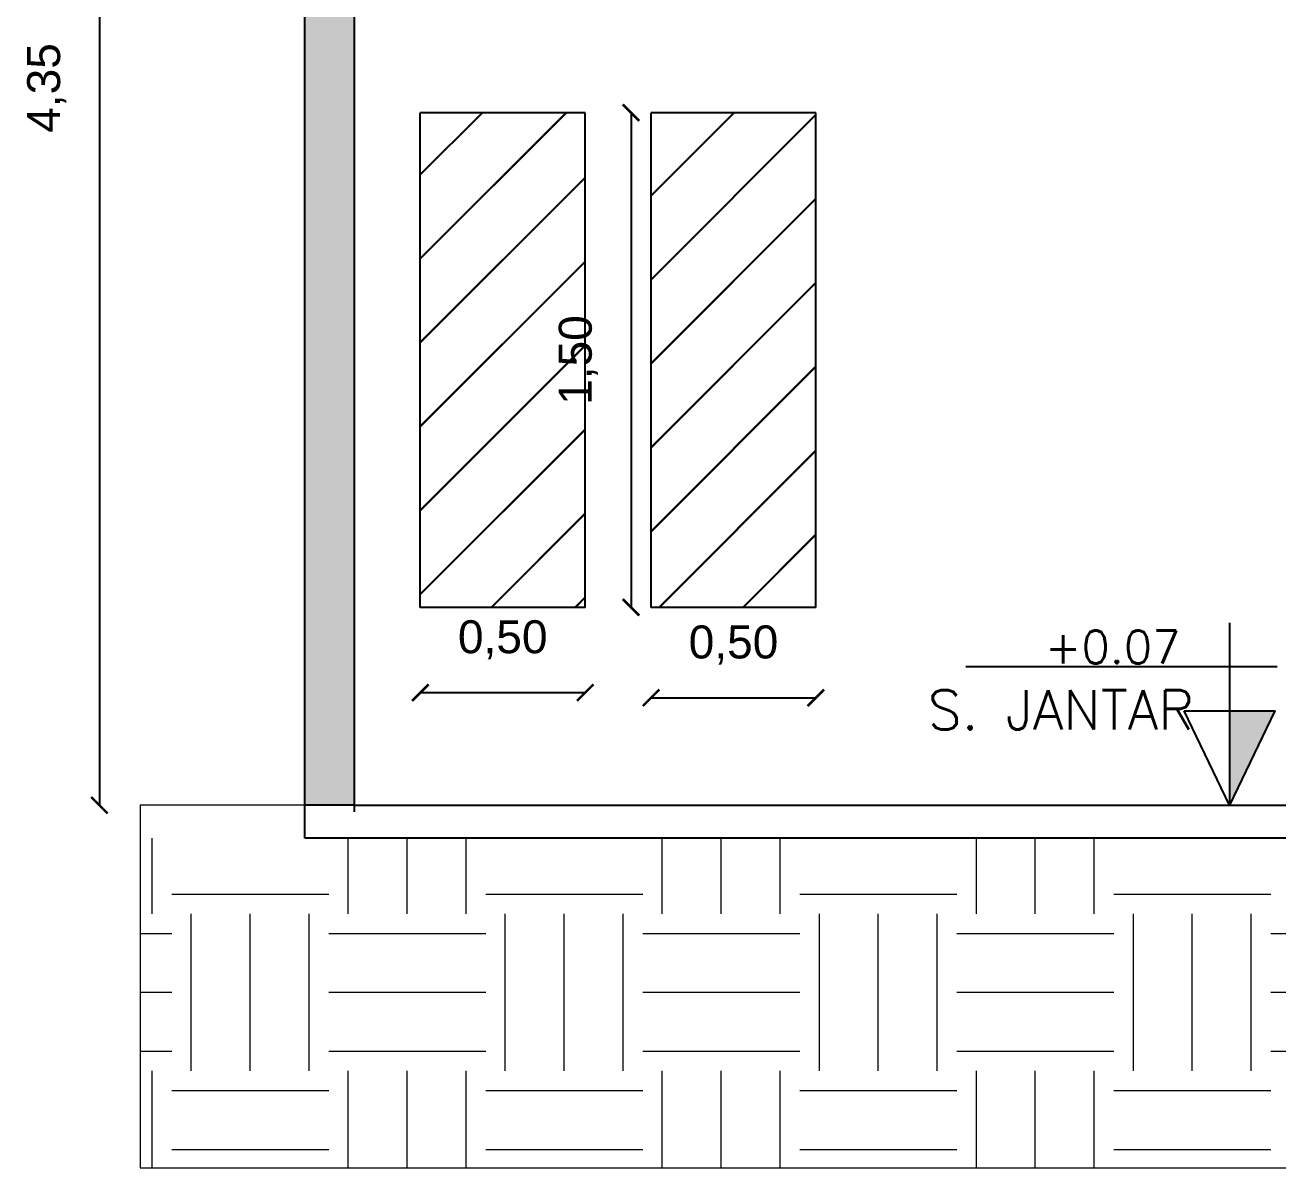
# Model space of a CAD drawing. Header units: millimetres. Extents: x -72 to 470, y 3 to 161.
# Drawn here: x 451.961 to 455.762, y 57.404 to 60.869 of the extents above; entities that cross this region are included whole.
import ezdxf

# ---------------------------------------------------------------- set-up
doc = ezdxf.new("R2010")
doc.units = ezdxf.units.MM
doc.layers.get('0').update_dxf_attribs({"color": 3})
for name, color, linetype in [('COTA', 7, 'Continuous'), ('COTAS', 7, 'Continuous'), ('DIVERSOS', 1, 'Continuous'), ('LAYER2', 5, 'Continuous')]:
    doc.layers.add(name, color=color, linetype=linetype)
doc.layers.add('E-Lay-9', color=9, linetype='Continuous', lineweight=9)
doc.layers.add('E-Pen-C', color=4, linetype='Continuous', lineweight=15)
doc.styles.add('PADRAO_TXT', font='romans.shx')
doc.styles.get("Standard").update_dxf_attribs({"font": 'arial.ttf'})
doc.dimstyles.new('ISO-25', dxfattribs={"dimtxt": 0.1, "dimasz": 0.05, "dimexe": 1.25, "dimexo": 0.625, "dimgap": 0.1, "dimtad": 1, "dimzin": 1, "dimtxsty": 'Standard', "dimblk": 'ARCHTICK', "dimcen": 2.5, "dimse1": 1, "dimse2": 1, "dimazin": 3, "dimtfac": 1, "dimtmove": 0, "dimatfit": 3, "dimldrblk": 'ARCHTICK', "dimfxl": 1, "dimarcsym": 0})

# ---------------------------------------------------------------- blocks, each defined once
blk = doc.blocks.new('nivel_L')
at = {"layer": 'DIVERSOS'}
blk.add_hatch(color=256, dxfattribs=at).paths.add_polyline_path([(0, 0), (0.1376, 0.2858), (0, 0.2858)])
for p, q in [((0, 0.5535), (0, 0)), ((0.1448, 0.4196), (-0.8, 0.4196))]:
    blk.add_line(p, q, dxfattribs=at)
blk.add_lwpolyline([(-0.1376, 0.2858), (0.1376, 0.2858), (0, 0)], close=True, dxfattribs=at)
blk = doc.blocks.new('_ArchTick')
at = {"color": 0, "linetype": 'ByBlock', "const_width": 0.15}
blk.add_lwpolyline([(-0.5, -0.5), (0.5, 0.5)], dxfattribs=at)
blk = doc.blocks.new('*D59')
at = {"layer": 'COTAS', "color": 0, "lineweight": -2, "transparency": 16777216}
blk.add_line((453.7996, 60.6036), (453.7996, 59.1036), dxfattribs=at)
at = {"layer": 'Defpoints', "color": 0, "transparency": 16777216}
for p in [(453.8603, 60.6036), (453.7996, 59.1036), (453.8603, 59.1036)]:
    blk.add_point(p, dxfattribs=at)
at = {"layer": 'COTAS', "color": 0, "lineweight": -2, "transparency": 16777216, "xscale": 0.05, "yscale": 0.05, "zscale": 0.05}
for p, rotation in [((453.7996, 60.6036), 90), ((453.7996, 59.1036), 270)]:
    blk.add_blockref('_ArchTick', p, dxfattribs=dict(at, rotation=rotation))
at = {"layer": 'COTAS', "color": 0, "transparency": 16777216, "insert": (453.6396, 59.8536), "char_height": 0.1, "attachment_point": 5, "rotation": 90}
blk.add_mtext('1,50', dxfattribs=at)
blk = doc.blocks.new('*D60')
at = {"layer": 'COTAS', "color": 0, "lineweight": -2, "transparency": 16777216}
blk.add_line((453.1603, 58.845), (453.6603, 58.845), dxfattribs=at)
at = {"layer": 'Defpoints', "color": 0, "transparency": 16777216}
for p in [(453.1603, 59.1036), (453.6603, 59.1036), (453.6603, 58.845)]:
    blk.add_point(p, dxfattribs=at)
at = {"layer": 'COTAS', "color": 0, "lineweight": -2, "transparency": 16777216, "xscale": 0.05, "yscale": 0.05, "zscale": 0.05, "rotation": 180}
blk.add_blockref('_ArchTick', (453.1603, 58.845), dxfattribs=at)
at = {"layer": 'COTAS', "color": 0, "lineweight": -2, "transparency": 16777216, "xscale": 0.05, "yscale": 0.05, "zscale": 0.05}
blk.add_blockref('_ArchTick', (453.6603, 58.845), dxfattribs=at)
at = {"layer": 'COTAS', "color": 0, "transparency": 16777216, "insert": (453.4103, 59.0051), "char_height": 0.1, "attachment_point": 5}
blk.add_mtext('0,50', dxfattribs=at)
blk = doc.blocks.new('*D61')
at = {"layer": 'COTAS', "color": 0, "lineweight": -2, "transparency": 16777216}
blk.add_line((453.8603, 58.8293), (454.3603, 58.8293), dxfattribs=at)
at = {"layer": 'Defpoints', "color": 0, "transparency": 16777216}
for p in [(453.8603, 59.1036), (454.3603, 59.1036), (454.3603, 58.8293)]:
    blk.add_point(p, dxfattribs=at)
at = {"layer": 'COTAS', "color": 0, "lineweight": -2, "transparency": 16777216, "xscale": 0.05, "yscale": 0.05, "zscale": 0.05, "rotation": 180}
blk.add_blockref('_ArchTick', (453.8603, 58.8293), dxfattribs=at)
at = {"layer": 'COTAS', "color": 0, "lineweight": -2, "transparency": 16777216, "xscale": 0.05, "yscale": 0.05, "zscale": 0.05}
blk.add_blockref('_ArchTick', (454.3603, 58.8293), dxfattribs=at)
at = {"layer": 'COTAS', "color": 0, "transparency": 16777216, "insert": (454.1103, 58.9894), "char_height": 0.1, "attachment_point": 5}
blk.add_mtext('0,50', dxfattribs=at)
blk = doc.blocks.new('*D63')
at = {"layer": 'COTAS', "color": 0, "lineweight": -2, "transparency": 16777216}
blk.add_line((452.1871, 62.8536), (452.1871, 58.5036), dxfattribs=at)
at = {"layer": 'Defpoints', "color": 0, "transparency": 16777216}
for p in [(452.8103, 62.8536), (452.1871, 58.5036), (452.8103, 58.5036)]:
    blk.add_point(p, dxfattribs=at)
at = {"layer": 'COTAS', "color": 0, "lineweight": -2, "transparency": 16777216, "xscale": 0.05, "yscale": 0.05, "zscale": 0.05}
for p, rotation in [((452.1871, 62.8536), 90), ((452.1871, 58.5036), 270)]:
    blk.add_blockref('_ArchTick', p, dxfattribs=dict(at, rotation=rotation))
at = {"layer": 'COTAS', "color": 0, "transparency": 16777216, "insert": (452.027, 60.6786), "char_height": 0.1, "attachment_point": 5, "rotation": 90}
blk.add_mtext('4,35', dxfattribs=at)

msp = doc.modelspace()

# ---------------------------------------------------------------- hatches: boundary and pattern name
at = {"layer": 'COTA', "true_color": 0x939598}
h = msp.add_hatch(color=252, dxfattribs=at)
h.dxf.hatch_style = 1
h.paths.add_polyline_path([(452.9603, 61.5036), (452.9603, 61.6036), (452.9603, 62.8536), (452.8103, 62.8536), (452.8103, 61.6036), (452.8103, 61.5036), (452.8103, 58.5036), (452.9603, 58.5036)])
h.paths.add_polyline_path([(463.8103, 61.6036), (463.8103, 62.8536), (463.6603, 62.8536), (463.6603, 61.6036), (452.9603, 61.6036), (452.9603, 61.5036), (456.1103, 61.5036), (463.8103, 61.5036)])
h.paths.add_polyline_path([(463.8103, 61.5036), (463.6603, 61.5036), (463.6603, 58.4036), (463.8103, 58.4036)])
at = {"layer": 'E-Lay-9', "true_color": 0x939598}
h = msp.add_hatch(dxfattribs=at)
h.set_pattern_fill('EARTH', color=252, scale=0.075)
h.set_pattern_definition([(0, (635.2857, 70.61593), (0.47625, 0.47625), [0.47625, -0.47625]), (0, (635.2857, 70.79452), (0.47625, 0.47625), [0.47625, -0.47625]), (0, (635.2857, 70.9731), (0.47625, 0.47625), [0.47625, -0.47625]), (90, (635.34523, 71.03265), (-0.47625, 0.47625), [0.47625, -0.47625]), (90, (635.5238, 71.03265), (-0.47625, 0.47625), [0.47625, -0.47625]), (90, (635.7024, 71.03265), (-0.47625, 0.47625), [0.47625, -0.47625])])
h.paths.add_polyline_path([(464.3103, 58.4036), (463.8103, 58.4036), (452.8103, 58.4036), (452.3103, 58.4036), (452.3103, 57.4036), (464.3103, 57.4036)])
at = {"layer": 'E-Pen-C', "true_color": 0x939598}
h = msp.add_hatch(dxfattribs=at)
h.set_pattern_fill('JIS_LC_20', color=252, scale=0.009)
h.set_pattern_definition([(45, (635.2857, 70.71593), (-0.12727922, 0.12727922), []), (45, (635.2893, 70.71593), (-0.12727922, 0.12727922), [])])
h.paths.add_polyline_path([(453.8603, 59.1036), (454.3603, 59.1036), (454.3603, 60.6036), (453.8603, 60.6036)])
h.paths.add_polyline_path([(453.1603, 59.1036), (453.6603, 59.1036), (453.6603, 60.6036), (453.1603, 60.6036)])

# ---------------------------------------------------------------- linework, layer by layer
at = {"layer": 'COTA'}
msp.add_line((452.9603, 58.5036), (452.8103, 58.5036), dxfattribs=at)
at = {"layer": 'E-Lay-9'}
for p, q in [((452.8103, 58.5036), (452.3103, 58.5036)), ((452.3103, 58.5036), (452.3103, 57.4036)), ((452.3103, 57.4036), (464.3103, 57.4036))]:
    msp.add_line(p, q, dxfattribs=at)
at = {"layer": 'LAYER2'}
for p, q in [((452.8103, 58.4036), (452.8103, 61.5036)), ((452.9603, 58.4836), (452.9603, 61.5036)), ((453.1603, 59.1036), (453.1603, 60.6036)), ((453.6603, 60.6036), (453.1603, 60.6036)), ((453.6603, 59.1036), (453.6603, 60.6036)), ((453.8603, 59.1036), (453.8603, 60.6036)), ((454.3603, 60.6036), (453.8603, 60.6036)), ((454.3603, 59.1036), (454.3603, 60.6036)), ((453.6603, 59.1036), (453.1603, 59.1036)), ((454.3603, 59.1036), (453.8603, 59.1036)), ((452.9603, 58.5036), (456.1103, 58.5036)), ((463.8103, 58.4036), (452.8103, 58.4036))]:
    msp.add_line(p, q, dxfattribs=at)

# ---------------------------------------------------------------- block references
at = {"layer": 'E-Pen-C'}
msp.add_blockref('nivel_L', (455.6148, 58.5036), dxfattribs=at)

# ---------------------------------------------------------------- texts
at = {"style": 'PADRAO_TXT'}
for s, height, p in [('+0.07', 0.1, (455.0545, 58.9334)), ('S. JANTAR', 0.12, (454.6994, 58.7328))]:
    msp.add_text(s, height=height, dxfattribs=at).set_placement(p)

# ---------------------------------------------------------------- dimensions: what is measured, and where the dimension line sits
at = {"layer": 'COTAS'}
for base, p1, p2, picture, middle in [((452.1871, 58.5036), (452.8103, 62.8536), (452.8103, 58.5036), '*D63', (452.027, 60.6786)), ((453.7996, 59.1036), (453.8603, 60.6036), (453.8603, 59.1036), '*D59', (453.6396, 59.8536))]:
    dim = msp.add_linear_dim(base=base, p1=p1, p2=p2, angle=90, dimstyle='ISO-25', dxfattribs=at)
    dim.commit()
    dim.dimension.update_dxf_attribs({"geometry": picture, "text_midpoint": middle})
for base, p1, p2, picture, middle in [((453.6603, 58.845), (453.1603, 59.1036), (453.6603, 59.1036), '*D60', (453.4103, 59.0051)), ((454.3603, 58.8293), (453.8603, 59.1036), (454.3603, 59.1036), '*D61', (454.1103, 58.9894))]:
    dim = msp.add_linear_dim(base=base, p1=p1, p2=p2, dimstyle='ISO-25', dxfattribs=at)
    dim.commit()
    dim.dimension.update_dxf_attribs({"geometry": picture, "text_midpoint": middle})

doc.saveas('drawing.dxf')
